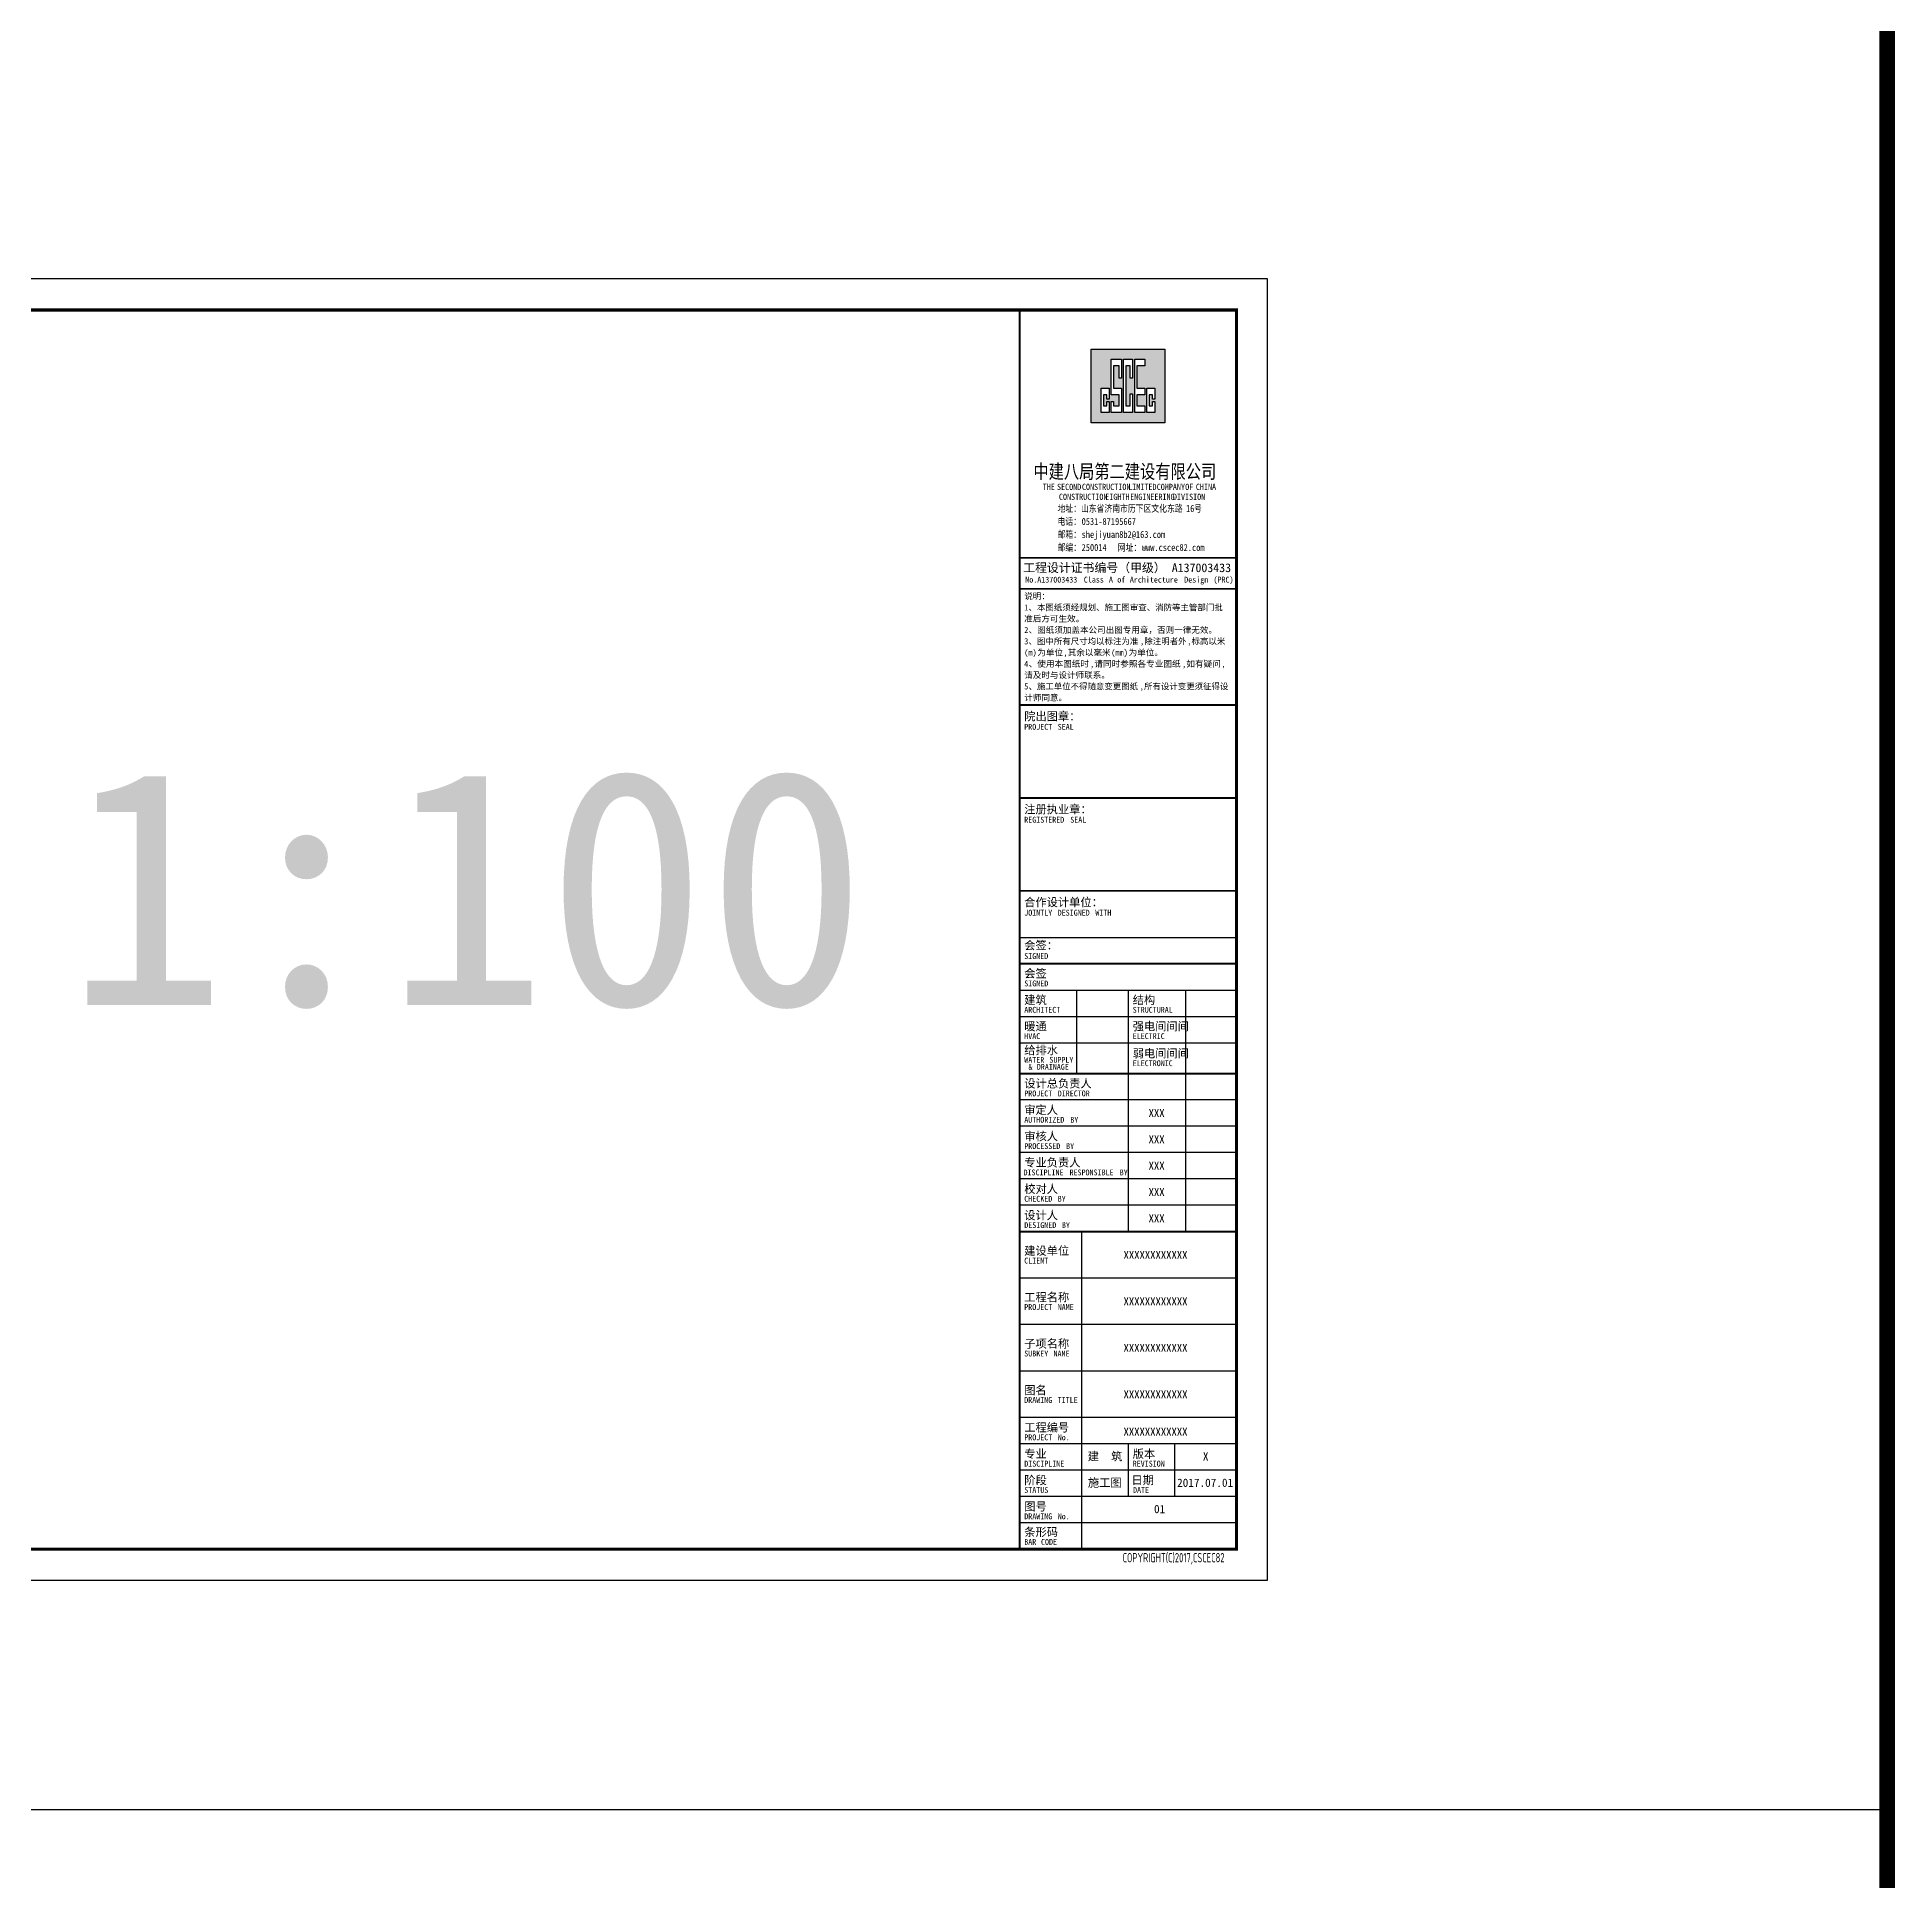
# Model space of a CAD drawing. Extents: x 6824721 to 16538177, y 2478193 to 6665639.
# Drawn here: x 7256691 to 7316650, y 2890647 to 2950191 of the extents above; entities that cross this region are included whole.
import ezdxf

# ---------------------------------------------------------------- set-up
doc = ezdxf.new("R2010")
doc.units = 0
doc.header["$LTSCALE"] = 10
for name, color, linetype in [('PUB_TEXT', 7, 'Continuous'), ('PUB_TITLE', 4, 'Continuous'), ('公共图框-144', 144, 'Continuous')]:
    doc.layers.add(name, color=color, linetype=linetype)
doc.styles.add('8B2_01', font='simhei.ttf', dxfattribs={"width": 0.8})
doc.styles.add('8B2_02', font='tssdeng.shx', dxfattribs={"width": 0.7, "bigfont": 'TSSDCHN.shx'})
doc.styles.add('8B2_03', font='', dxfattribs={"height": 3})
doc.styles.get('8B2_03').set_extended_font_data('SimSun')

# ---------------------------------------------------------------- blocks, each defined once
blk = doc.blocks.new('图签信息栏')
at = {"layer": '公共图框-144'}
for p, q in [((495759, -360261), (502759, -360261)), ((497609, -362961), (497609, -360261)), ((499259, -360261), (499259, -362961)), ((501109, -360261), (501109, -362961)), ((495759, -361111), (502759, -361111)), ((495759, -361961), (502759, -361961)), ((499259, -362961), (499259, -368061)), ((501109, -362961), (501109, -368061)), ((502759, -363811), (495759, -363811)), ((502759, -364661), (495759, -364661)), ((502759, -365511), (495759, -365511)), ((502759, -366361), (495759, -366361)), ((502759, -367211), (495759, -367211)), ((497759, -368061), (497759, -378311)), ((502759, -369561), (495759, -369561)), ((502759, -371061), (495759, -371061)), ((502759, -372561), (495759, -372561)), ((502759, -374061), (495759, -374061)), ((502759, -374061), (495759, -374061)), ((502759, -374911), (495759, -374911)), ((499259, -374911), (499259, -376611)), ((500759, -374911), (500759, -376611)), ((502759, -375761), (495759, -375761)), ((502759, -376611), (495759, -376611)), ((502759, -377461), (495759, -377461))]:
    blk.add_line(p, q, dxfattribs=at)
at = {"layer": '公共图框-144', "const_width": 50}
blk.add_lwpolyline([(495759, -359411), (502759, -359411), (502759, -378311), (495759, -378311)], close=True, dxfattribs=at)
at = {"layer": '公共图框-144', "const_width": 60}
for points in [[(502759, -362961), (495759, -362961)], [(495759, -368061), (502759, -368061)]]:
    blk.add_lwpolyline(points, dxfattribs=at)
at = {"layer": '公共图框-144', "style": '8B2_03'}
for s, height, p in [('会签', 265.8, (495910, -359859)), ('SIGNED', 189.9, (495910, -360145)), ('ARCHITECT', 189.9, (495910, -360995)), ('建筑', 265.8, (495910, -360716)), ('结构', 265.8, (499410, -360716)), ('STRUCTURAL', 189.9, (499410, -360995)), ('暖通', 265.8, (495910, -361566)), ('强电间间间', 265.8, (499410, -361566)), ('给排水', 265.8, (495910, -362338)), ('HVAC', 189.9, (495910, -361845)), ('弱电间间间', 265.8, (499410, -362440)), ('ELECTRIC', 189.9, (499410, -361845)), ('WATER', 189.9, (495910, -362610)), ('&', 190, (496045, -362836)), ('DRAINAGE', 189.9, (496315, -362836)), ('SUPPLY', 189.9, (496720, -362610)), ('ELECTRONIC', 189.9, (499410, -362719)), ('设计总负责人', 265.8, (495910, -363412)), ('PROJECT', 189.9, (495910, -363695)), ('DIRECTOR', 189.9, (496990, -363695)), ('AUTHORIZED', 189.9, (495910, -364545)), ('审定人', 265.8, (495910, -364266)), ('BY', 189.9, (497396, -364545)), ('XXX', 252.8, (499923, -364358)), ('审核人', 265.8, (495910, -365115)), ('XXX', 252.8, (499923, -365208)), ('PROCESSED', 189.9, (495910, -365395)), ('专业负责人', 265.8, (495910, -365962)), ('BY', 189.9, (497261, -365395)), ('DISCIPLINE', 189.9, (495886, -366245)), ('RESPONSIBLE', 189.87, (497372, -366245)), ('BY', 189.9, (498992, -366245)), ('XXX', 252.8, (499923, -366058)), ('校对人', 265.8, (495910, -366816)), ('CHECKED', 189.9, (495910, -367095)), ('BY', 189.9, (496990, -367095)), ('XXX', 252.8, (499923, -366908)), ('设计人', 265.8, (495910, -367666)), ('XXX', 252.8, (499923, -367758)), ('DESIGNED', 189.9, (495910, -367945)), ('BY', 189.9, (497125, -367945)), ('建设单位', 265.8, (495909, -368811)), ('XXXXXXXXXXXX', 252.81, (499114, -368938)), ('CLIENT', 189.9, (495909, -369090)), ('工程名称', 265.8, (495909, -370311)), ('PROJECT', 189.9, (495909, -370590)), ('NAME', 189.9, (496989, -370590)), ('XXXXXXXXXXXX', 252.81, (499114, -370438)), ('子项名称', 265.8, (495909, -371811)), ('XXXXXXXXXXXX', 252.81, (499114, -371938)), ('SUBKEY', 189.9, (495909, -372090)), ('NAME', 189.9, (496854, -372090)), ('DRAWING', 189.9, (495909, -373590)), ('图名', 265.8, (495909, -373311)), ('TITLE', 189.9, (496989, -373590)), ('工程编号', 265.8, (495910, -374516)), ('PROJECT', 189.9, (495910, -374795)), ('No.', 189.9, (496990, -374795)), ('XXXXXXXXXXXX', 252.81, (499114, -374644)), ('专业', 265.8, (495910, -375365)), ('建', 266, (497958, -375448)), ('筑', 266, (498714, -375448)), ('版本', 265.8, (499410, -375366)), ('X', 266, (501674, -375448)), ('DISCIPLINE', 189.9, (495910, -375645)), ('阶段', 265.8, (495910, -376216)), ('REVISION', 189.9, (499410, -375645)), ('日期', 265.8, (499370, -376216)), ('STATUS', 189.9, (495910, -376495)), ('施工图', 265.8, (497965, -376298)), ('DATE', 189.9, (499421, -376495)), ('2017.07.01', 265.8, (500843, -376298)), ('图号', 265.8, (495910, -377066)), ('条形码', 265.8, (495910, -377890)), ('DRAWING', 189.9, (495910, -377345)), ('No.', 189.9, (496990, -377345)), ('BAR', 189.9, (495910, -378170)), ('CODE', 189.9, (496450, -378170))]:
    blk.add_text(s, height=height, dxfattribs=at).set_placement(p)
blk = doc.blocks.new('A2图签')
at = {"layer": '公共图框-144'}
h = blk.add_hatch(color=140, dxfattribs=at)
h.paths.add_polyline_path([(559847, -339573), (557471, -339573), (557471, -341949), (559847, -341949)])
h.paths.add_polyline_path([(559199, -340113), (558947, -340113), (558947, -340833), (559199, -340833), (559199, -341049), (558947, -341049), (558947, -341409), (559199, -341409), (559199, -341625), (558875, -341625), (558875, -339897), (559199, -339897)], flags=16)
h.paths.add_polyline_path([(559523, -340833), (559523, -341193), (559451, -341193), (559451, -341049), (559343, -341049), (559343, -341409), (559451, -341409), (559451, -341265), (559523, -341265), (559523, -341625), (559271, -341625), (559271, -340833)], flags=16)
h.paths.add_polyline_path([(558803, -340509), (558731, -340509), (558731, -340113), (558587, -340113), (558587, -341409), (558731, -341409), (558731, -341013), (558803, -341013), (558803, -341625), (558515, -341625), (558515, -339897), (558803, -339897)], flags=16)
h.paths.add_polyline_path([(558443, -340509), (558371, -340509), (558371, -340113), (558191, -340113), (558191, -340833), (558443, -340833), (558443, -341625), (558119, -341625), (558119, -341265), (558191, -341265), (558191, -341409), (558371, -341409), (558371, -341049), (558119, -341049), (558119, -339897), (558443, -339897)], flags=16)
h.paths.add_polyline_path([(558047, -340833), (558047, -341193), (557975, -341193), (557975, -341049), (557867, -341049), (557867, -341409), (557975, -341409), (557975, -341265), (558047, -341265), (558047, -341625), (557795, -341625), (557795, -340833)], flags=16)
for p, q in [((555159, -358561), (562159, -358561)), ((562159, -359411), (555159, -359411)), ((562159, -359411), (555159, -359411))]:
    blk.add_line(p, q, dxfattribs=at)
at = {"layer": '公共图框-144', "const_width": 60}
blk.add_lwpolyline([(555159, -338311), (562159, -338311), (562159, -378311), (555159, -378311)], close=True, dxfattribs=at)
at = {"layer": '公共图框-144', "color": 140}
for points in [[(559847, -341949), (557471, -341949), (557471, -339573), (559847, -339573)], [(558191, -340113), (558191, -340833), (558443, -340833), (558443, -341625), (558119, -341625), (558119, -341265), (558191, -341265), (558191, -341409), (558371, -341409), (558371, -341049), (558119, -341049), (558119, -339897), (558443, -339897), (558443, -340509), (558371, -340509), (558371, -340113)], [(558731, -340113), (558587, -340113), (558587, -341409), (558731, -341409), (558731, -341013), (558803, -341013), (558803, -341625), (558515, -341625), (558515, -339897), (558803, -339897), (558803, -340509), (558731, -340509)], [(558947, -340833), (559199, -340833), (559199, -341049), (558947, -341049), (558947, -341409), (559199, -341409), (559199, -341625), (558875, -341625), (558875, -339897), (559199, -339897), (559199, -340113), (558947, -340113)], [(558047, -341265), (558047, -341625), (557795, -341625), (557795, -340833), (558047, -340833), (558047, -341193), (557975, -341193), (557975, -341049), (557867, -341049), (557867, -341409), (557975, -341409), (557975, -341265)], [(559523, -341265), (559523, -341625), (559271, -341625), (559271, -340833), (559523, -340833), (559523, -341193), (559451, -341193), (559451, -341049), (559343, -341049), (559343, -341409), (559451, -341409), (559451, -341265)]]:
    blk.add_lwpolyline(points, close=True, dxfattribs=at)
at = {"layer": '公共图框-144', "const_width": 60}
for points in [[(555159, -346311), (562159, -346311)], [(555159, -347311), (562159, -347311)], [(555159, -351061), (562159, -351061)], [(555159, -354061), (562159, -354061)], [(555159, -357061), (562159, -357061)], [(555159, -359411), (562159, -359411)]]:
    blk.add_lwpolyline(points, dxfattribs=at)
at = {"layer": '公共图框-144'}
blk.add_blockref('图签信息栏', (59400, 0), dxfattribs=at)
for s, height, style, width, p in [('中建八局第二建设有限公司', 450.63, '8B2_01', 0.8, (555605, -343750)), ('THE', 199.8, '8B2_01', 0.8, (555907, -344121)), ('SECOND', 199.8, '8B2_01', 0.8, (556367, -344121)), ('CONSTRUCTION', 199.78, '8B2_01', 0.8, (557171, -344121)), ('LIMITED', 199.8, '8B2_01', 0.8, (558665, -344121)), ('COMPANY', 199.8, '8B2_01', 0.8, (559585, -344121)), ('OF', 199.8, '8B2_01', 0.8, (560504, -344121)), ('CHINA', 199.8, '8B2_01', 0.8, (560849, -344121)), ('地址：山东省济南市历下区文化东路', 225.32, '8B2_01', 0.8, (556384, -344830)), ('CONSTRUCTION', 199.78, '8B2_01', 0.8, (556429, -344442)), ('EIGHTH', 199.8, '8B2_01', 0.8, (557923, -344442)), ('ENGINEERING', 199.78, '8B2_01', 0.8, (558728, -344442)), ('DIVISION', 199.8, '8B2_01', 0.8, (560107, -344442)), ('16', 225.3, '8B2_01', 0.8, (560531, -344830)), ('号', 225, '8B2_01', 0.8, (560791, -344830)), ('电话：', 225.3, '8B2_01', 0.8, (556384, -345250)), ('0531-87195667', 225.32, '8B2_01', 0.8, (557161, -345250)), ('邮箱：', 225.3, '8B2_01', 0.8, (556384, -345670)), ('邮编：', 225.3, '8B2_01', 0.8, (556384, -346090)), ('250014', 225.3, '8B2_01', 0.8, (557161, -346090)), ('shejiyuan8b2@163.com', 225.32, '8B2_01', 0.8, (557161, -345670)), ('网址：', 225.3, '8B2_01', 0.8, (558328, -346090)), ('www.cscec82.com', 225.32, '8B2_01', 0.8, (559106, -346090)), ('1', 197, '8B2_03', 0.985859, (555309, -348011)), ('、本图纸须经规划、施工图审查、消防等主管部门批', 197.47, '8B2_03', 0.985859, (555447, -348011)), ('3', 197, '8B2_03', 0.985859, (555309, -349103)), ('、图中所有尺寸均以标注为准', 197.47, '8B2_03', 0.985859, (555447, -349103)), ('除注明者外', 197.5, '8B2_03', 0.985859, (559185, -349103)), ('标高以米', 197.5, '8B2_03', 0.985859, (560708, -349103)), (',', 197, '8B2_03', 0.985859, (559047, -349103)), (',', 197, '8B2_03', 0.985859, (560570, -349103)), ('4', 197, '8B2_03', 1.00729, (555309, -349831)), ('、使用本图纸时', 197.5, '8B2_03', 1.00729, (555450, -349831)), (',', 197, '8B2_03', 1.00729, (557431, -349831)), ('请同时参照各专业图纸', 197.5, '8B2_03', 1.00729, (557572, -349831)), (',', 197, '8B2_03', 1.00729, (560401, -349831)), ('如有疑问', 197.5, '8B2_03', 1.00729, (560542, -349831)), (',', 197, '8B2_03', 1.00729, (561674, -349831)), ('5', 197, '8B2_03', 0.983896, (555309, -350559)), ('、施工单位不得随意变更图纸', 197.47, '8B2_03', 0.983896, (555447, -350559)), (',', 197, '8B2_03', 0.983896, (559039, -350559)), ('所有设计变更须征得设', 197.5, '8B2_03', 0.983896, (559177, -350559)), ('COPYRIGHT(C)2017,CSCEC82', 300, '8B2_02', 0.7, (558484, -378734))]:
    blk.add_text(s, height=height, dxfattribs=dict(at, style=style, width=width)).set_placement(p)
at = {"layer": '公共图框-144', "style": '8B2_03'}
for s, height, p in [('工程设计证书编号（甲级）', 281.01, (555276, -346772)), ('A137003433', 281, (560072, -346772)), ('No.A137003433', 189.87, (555342, -347110)), ('Class', 189.9, (557232, -347110)), ('A', 190, (558042, -347110)), ('of', 189.9, (558312, -347110)), ('Architecture', 189.87, (558718, -347110)), ('Design', 189.9, (560473, -347110)), ('(PRC)', 189.9, (561418, -347110)), ('说明：', 197.5, (555309, -347647)), ('准后方可生效。', 197.5, (555309, -348375)), ('2', 197, (555309, -348739)), ('、图纸须加盖本公司出图专用章，否则一律无效。', 197.47, (555449, -348739)), ('(m)', 197.5, (555309, -349467)), ('为单位', 197.5, (555730, -349467)), (',', 197, (556573, -349467)), ('其余以毫米', 197.5, (556713, -349467)), ('(mm)', 197.5, (558117, -349467)), ('为单位。', 197.5, (558679, -349467)), ('请及时与设计师联系。', 197.5, (555309, -350195)), ('计师同意。', 197.5, (555309, -350923)), ('院出图章：', 265.8, (555309, -351561)), ('PROJECT', 189.9, (555309, -351861)), ('SEAL', 189.9, (556389, -351861)), ('注册执业章：', 265.8, (555309, -354561)), ('REGISTERED', 189.9, (555309, -354861)), ('SEAL', 189.9, (556794, -354861)), ('合作设计单位：', 265.8, (555309, -357561)), ('JOINTLY', 189.9, (555309, -357861)), ('DESIGNED', 189.9, (556389, -357861)), ('WITH', 189.9, (557604, -357861)), ('SIGNED', 189.9, (555309, -359260)), ('会签：', 265.8, (555309, -358953))]:
    blk.add_text(s, height=height, dxfattribs=at).set_placement(p)

msp = doc.modelspace()

# ---------------------------------------------------------------- linework, layer by layer
at = {"layer": 'PUB_TITLE'}
msp.add_lwpolyline([(7237000.2, 2900384.7), (7296400.2, 2900384.7), (7296400.2, 2942384.7), (7237000.2, 2942384.7)], close=True, dxfattribs=at)
at = {"layer": 'PUB_TITLE', "const_width": 100}
msp.add_lwpolyline([(7239500.2, 2901384.7), (7295400.2, 2901384.7), (7295400.2, 2941384.7), (7239500.2, 2941384.7)], close=True, dxfattribs=at)
at = {"layer": '公共图框-144'}
msp.add_line((6825393.7, 2892982.5), (7316400.2, 2892982.5), dxfattribs=at)
at = {"layer": '公共图框-144', "const_width": 500}
msp.add_lwpolyline([(6825393.7, 3009484.7), (7316400.2, 3009484.7), (7316400.2, 2776480.2), (6825393.7, 2776480.2)], close=True, dxfattribs=at)

# ---------------------------------------------------------------- block references
at = {"layer": '公共图框-144', "rotation": 4.987572218754753e-08}
msp.add_blockref('A2图签', (6733241.2, 3279695.7), dxfattribs=at)

# ---------------------------------------------------------------- texts
at = {"layer": 'PUB_TEXT', "style": '8B2_03'}
msp.add_text('1:100', height=7594.94, rotation=0, dxfattribs=at).set_placement((7257633.7, 2918948.6))
at = {"layer": 'PUB_TEXT', "color": 4, "style": '8B2_03'}
for s, height, p in [('XXXXXXXXXXXX', 252.809, (7291755.6, 2906257.2)), ('01', 265.82, (7292739.2, 2902547.4))]:
    msp.add_text(s, height=height, rotation=0, dxfattribs=at).set_placement(p)

doc.saveas('drawing.dxf')
